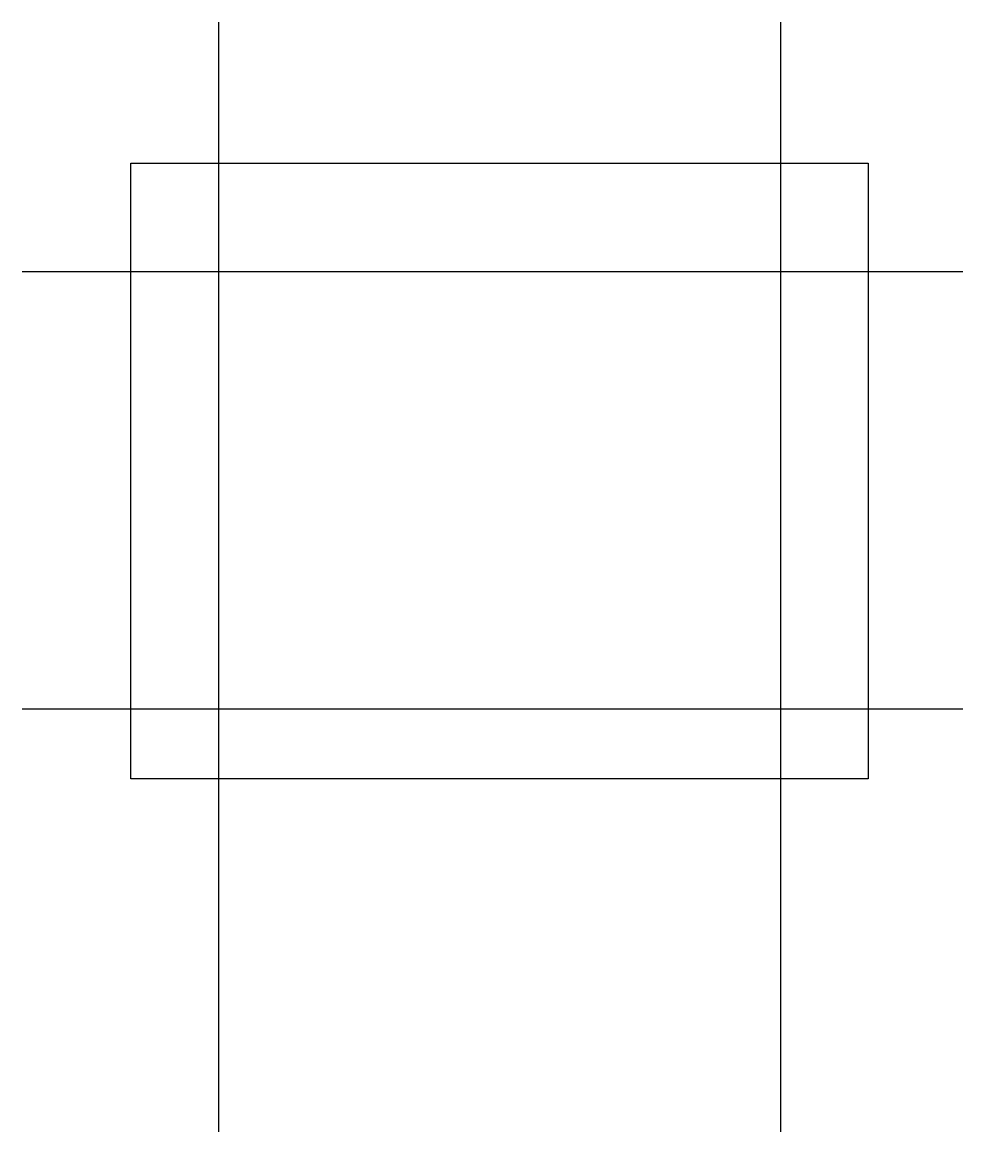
# Model space of a CAD drawing. Extents: x -12.1 to 13.4, y -17.6 to 12.5.
import ezdxf

# ---------------------------------------------------------------- set-up
doc = ezdxf.new("R2010")
doc.units = 0
doc.layers.add('Sketch', color=7, linetype='CONTINUOUS')

msp = doc.modelspace()

# ---------------------------------------------------------------- linework, layer by layer
at = {"layer": 'Sketch'}
for p, q in [((-6.78384, 12.46), (-6.78384, -17.636)), ((8.45616, 12.46), (8.45616, -17.636)), ((-9.16384, 8.64049), (10.8362, 8.64049)), ((-9.16384, -8.0605), (-9.16384, 8.64049)), ((10.8362, 8.64049), (10.8362, -8.0605)), ((-12.106, 5.70049), (13.4032, 5.70049)), ((-12.106, -6.1605), (13.4032, -6.1605)), ((10.8362, -8.0605), (-9.16384, -8.0605))]:
    msp.add_line(p, q, dxfattribs=at)

doc.saveas('drawing.dxf')
